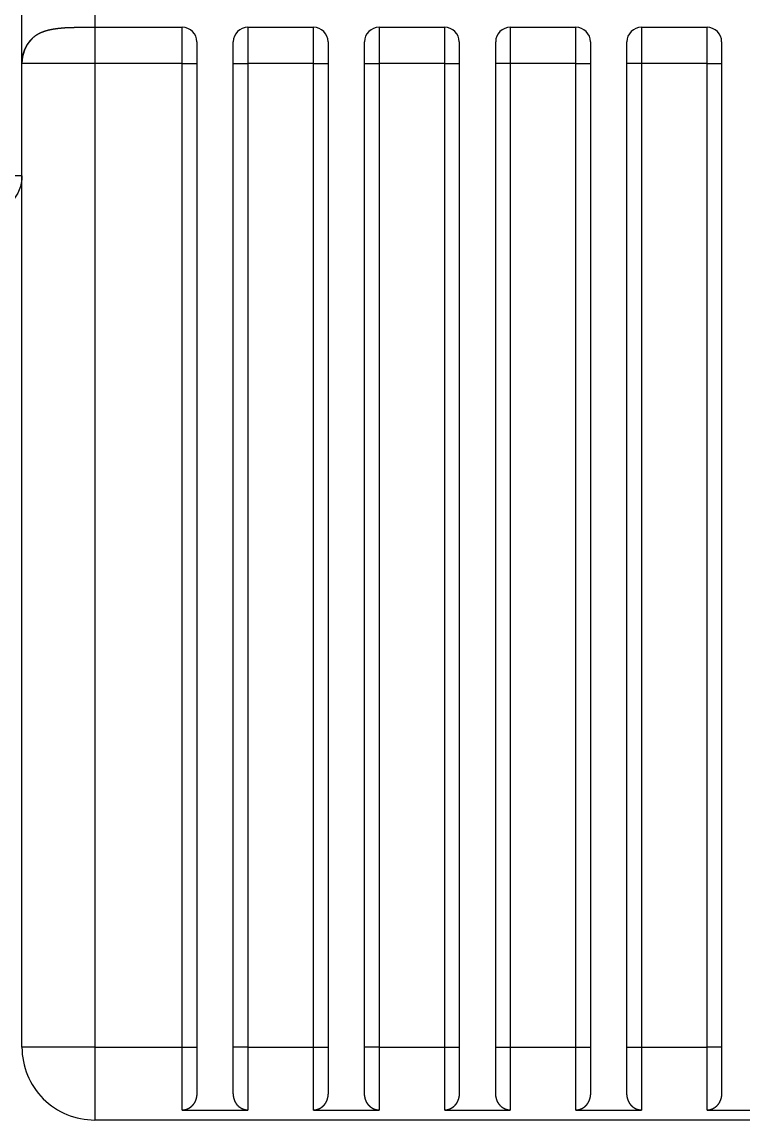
# Model space of a CAD drawing. Header units: millimetres. Extents: x 0 to 840, y -1485 to 297.
# Drawn here: x 78.738 to 79.727, y -1309.425 to -1307.917 of the extents above; entities that cross this region are included whole.
import ezdxf

# ---------------------------------------------------------------- set-up
doc = ezdxf.new("R2010")
doc.units = ezdxf.units.MM

# ---------------------------------------------------------------- blocks, each defined once
blk = doc.blocks.new('OTM30F3M_(40_60_63_80_100_125)')
at = {"linetype": 'Continuous'}
for p, q in [((7.1, 2.6121), (7.1, 1.5041)), ((7.1, 1.5041), (7.1, 1.4541)), ((7.22, 1.4541), (7.22, 1.5041)), ((7.31, 1.5041), (7.31, 1.4541)), ((7.4, 1.4541), (7.4, 1.5041)), ((7.49, 1.5041), (7.49, 1.4541)), ((7.58, 1.4541), (7.58, 1.5041)), ((7.67, 1.5041), (7.67, 1.4541)), ((7.76, 1.4541), (7.76, 1.5041)), ((7.85, 1.5041), (7.85, 1.4541)), ((7.94, 1.4541), (7.94, 1.5041)), ((7.1, 1.4541), (7.1, 0.1041)), ((7.22, 1.4541), (7.1, 1.4541)), ((7.22, 0.1041), (7.22, 1.4541)), ((7.22, 1.4541), (7.24, 1.4541)), ((7.29, 1.4541), (7.31, 1.4541)), ((7.31, 1.4541), (7.31, 0.1041)), ((7.4, 1.4541), (7.31, 1.4541)), ((7.4, 0.1041), (7.4, 1.4541)), ((7.4, 1.4541), (7.42, 1.4541)), ((7.47, 1.4541), (7.49, 1.4541)), ((7.49, 1.4541), (7.49, 0.1041)), ((7.58, 1.4541), (7.49, 1.4541)), ((7.58, 0.1041), (7.58, 1.4541)), ((7.58, 1.4541), (7.6, 1.4541)), ((7.67, 1.4541), (7.65, 1.4541)), ((7.67, 1.4541), (7.67, 0.1041)), ((7.76, 1.4541), (7.67, 1.4541)), ((7.76, 0.1041), (7.76, 1.4541)), ((7.76, 1.4541), (7.78, 1.4541)), ((7.85, 1.4541), (7.83, 1.4541)), ((7.85, 1.4541), (7.85, 0.1041)), ((7.94, 1.4541), (7.85, 1.4541)), ((7.94, 0.1041), (7.94, 1.4541)), ((7.94, 1.4541), (7.96, 1.4541)), ((7, 1.3), (6.95, 1.3)), ((7.1, 0.1041), (7, 0.1041)), ((7.1, 0.1041), (7.1, 0.0041)), ((7.1, 0.1041), (7.22, 0.1041)), ((7.22, 0.1041), (7.24, 0.1041)), ((7.22, 0.0175), (7.22, 0.1041)), ((7.31, 0.1041), (7.29, 0.1041)), ((7.31, 0.1041), (7.31, 0.0175)), ((7.31, 0.1041), (7.4, 0.1041)), ((7.4, 0.1041), (7.42, 0.1041)), ((7.4, 0.0175), (7.4, 0.1041)), ((7.49, 0.1041), (7.47, 0.1041)), ((7.49, 0.1041), (7.49, 0.0175)), ((7.49, 0.1041), (7.58, 0.1041)), ((7.58, 0.1041), (7.6, 0.1041)), ((7.58, 0.0175), (7.58, 0.1041)), ((7.65, 0.1041), (7.67, 0.1041)), ((7.67, 0.1041), (7.67, 0.0175)), ((7.67, 0.1041), (7.76, 0.1041)), ((7.76, 0.1041), (7.78, 0.1041)), ((7.76, 0.0175), (7.76, 0.1041)), ((7.83, 0.1041), (7.85, 0.1041)), ((7.85, 0.1041), (7.85, 0.0175)), ((7.85, 0.1041), (7.94, 0.1041)), ((7.96, 0.1041), (7.94, 0.1041)), ((7.94, 0.0175), (7.94, 0.1041))]:
    blk.add_line(p, q, dxfattribs=at)
for points in [[(7, 1.4541), (7, 2.8053)], [(7, 1.3), (7, 1.5777)], [(7.1, 1.5041), (7.22, 1.5041)], [(7.31, 1.5041), (7.4, 1.5041)], [(7.49, 1.5041), (7.58, 1.5041)], [(7.67, 1.5041), (7.76, 1.5041)], [(7.85, 1.5041), (7.94, 1.5041)], [(7.24, 1.4841), (7.24, 1.4541)], [(7.29, 1.4541), (7.29, 1.4841)], [(7.42, 1.4841), (7.42, 1.4541)], [(7.47, 1.4541), (7.47, 1.4841)], [(7.6, 1.4841), (7.6, 1.4541)], [(7.65, 1.4541), (7.65, 1.4841)], [(7.78, 1.4841), (7.78, 1.4541)], [(7.83, 1.4541), (7.83, 1.4841)], [(7.96, 1.4841), (7.96, 1.4541)], [(7, 0.1041), (7, 1.4541)], [(7.1, 1.4541), (7, 1.4541)], [(7.24, 1.4541), (7.24, 0.1041)], [(7.29, 0.1041), (7.29, 1.4541)], [(7.42, 1.4541), (7.42, 0.1041)], [(7.47, 0.1041), (7.47, 1.4541)], [(7.6, 1.4541), (7.6, 0.1041)], [(7.65, 0.1041), (7.65, 1.4541)], [(7.78, 1.4541), (7.78, 0.1041)], [(7.83, 0.1041), (7.83, 1.4541)], [(7.96, 1.4541), (7.96, 0.1041)], [(7.24, 0.1041), (7.24, 0.0417)], [(7.29, 0.0417), (7.29, 0.1041)], [(7.42, 0.1041), (7.42, 0.0417)], [(7.47, 0.0417), (7.47, 0.1041)], [(7.6, 0.1041), (7.6, 0.0417)], [(7.65, 0.0417), (7.65, 0.1041)], [(7.78, 0.1041), (7.78, 0.0417)], [(7.83, 0.0417), (7.83, 0.1041)], [(7.96, 0.1041), (7.96, 0.0417)], [(7.22, 0.0175), (7.31, 0.0175)], [(7.4, 0.0175), (7.49, 0.0175)], [(7.58, 0.0175), (7.67, 0.0175)], [(7.76, 0.0175), (7.85, 0.0175)], [(7.94, 0.0175), (8.03, 0.0175)], [(14.95, 0.0041), (7.1, 0.0041)]]:
    blk.add_lwpolyline(points, dxfattribs=at)
for points in [[(7.0137, 1.4879), (7.014, 1.4884, -0.007722), (7.0144, 1.4888, -0.007889), (7.0148, 1.4892, -0.007807), (7.0151, 1.4897, -0.007438), (7.0155, 1.4901, -0.007156), (7.016, 1.4905, -0.00689), (7.0164, 1.4909, -0.006629), (7.0168, 1.4913, -0.006315), (7.0173, 1.4916, -0.006032), (7.0177, 1.492, -0.005719), (7.0182, 1.4924, -0.005435), (7.0186, 1.4927, -0.005121), (7.0191, 1.493, -0.004839), (7.0196, 1.4934, -0.004533), (7.0201, 1.4937, -0.004255), (7.0206, 1.494, -0.003945), (7.0211, 1.4943, -0.003767), (7.0216, 1.4946, -0.003679), (7.0222, 1.4949, -0.003599), (7.0227, 1.4952, -0.003529), (7.0232, 1.4955, -0.003459), (7.0238, 1.4958, -0.003385), (7.0243, 1.496, -0.003314), (7.0249, 1.4963, -0.003243), (7.0254, 1.4966, -0.003176), (7.026, 1.4968, -0.003107), (7.0266, 1.4971, -0.003041), (7.0272, 1.4973, -0.002975), (7.0278, 1.4976, -0.002912), (7.0284, 1.4978, -0.002848), (7.029, 1.498, -0.002787), (7.0296, 1.4982, -0.002725), (7.0302, 1.4985, -0.002667), (7.0308, 1.4987, -0.002608), (7.0315, 1.4989, -0.002553), (7.0321, 1.4991, -0.002496), (7.0328, 1.4993, -0.002443), (7.0334, 1.4995, -0.002389), (7.0341, 1.4997, -0.002339), (7.0347, 1.4998, -0.002287), (7.0354, 1.5, -0.002239), (7.036, 1.5002, -0.00219), (7.0367, 1.5004, -0.002144), (7.0374, 1.5005, -0.002098), (7.0381, 1.5007, -0.002057), (7.0388, 1.5008, -0.002017), (7.0395, 1.501, -0.001967), (7.0402, 1.5011, -0.001908), (7.0409, 1.5013, -0.001855), (7.0416, 1.5014, -0.001803), (7.0423, 1.5015, -0.001754), (7.043, 1.5017, -0.001703), (7.0438, 1.5018, -0.001657), (7.0445, 1.5019, -0.00161), (7.0452, 1.502, -0.001566), (7.046, 1.5021, -0.001521), (7.0467, 1.5022, -0.00148), (7.0475, 1.5023, -0.001437), (7.0483, 1.5024, -0.001398), (7.049, 1.5025, -0.001358), (7.0498, 1.5026, -0.001321), (7.0506, 1.5027, -0.001283), (7.0513, 1.5028, -0.001248), (7.0521, 1.5029, -0.001212), (7.0529, 1.5029, -0.001179), (7.0537, 1.503, -0.001144), (7.0545, 1.5031, -0.001113), (7.0553, 1.5032, -0.00108), (7.0561, 1.5032, -0.00105), (7.0569, 1.5033, -0.001019), (7.0577, 1.5033, -0.000991), (7.0585, 1.5034, -0.000961), (7.0593, 1.5035, -0.000934), (7.0601, 1.5035, -0.000904), (7.0609, 1.5035, -0.000879), (7.0617, 1.5036, -0.000856), (7.0626, 1.5036, -0.000819), (7.0634, 1.5037, -0.000757), (7.0642, 1.5037, -0.000716), (7.0651, 1.5037, -0.000688), (7.0659, 1.5038, -0.000662), (7.0667, 1.5038, -0.000634), (7.0676, 1.5038, -0.00061), (7.0684, 1.5039, -0.000583), (7.0693, 1.5039, -0.000559), (7.0701, 1.5039, -0.000534), (7.071, 1.5039, -0.000511), (7.0718, 1.504, -0.000486), (7.0727, 1.504, -0.000464), (7.0736, 1.504, -0.00044), (7.0744, 1.504, -0.000418), (7.0753, 1.504, -0.000395), (7.0761, 1.504, -0.000374), (7.077, 1.504, -0.000351), (7.0779, 1.504, -0.000331), (7.0788, 1.5041, -0.000309), (7.0796, 1.5041, -0.000289), (7.0805, 1.5041, -0.000267), (7.0814, 1.5041, -0.000248), (7.0823, 1.5041, -0.000226), (7.0832, 1.5041, -0.000207), (7.084, 1.5041, -0.000186), (7.0849, 1.5041, -0.000168), (7.0858, 1.5041, -0.000147), (7.0867, 1.5041, -0.000128), (7.0876, 1.5041, -0.000107), (7.0885, 1.5041, -0.000089), (7.0893, 1.5041, -0.00007), (7.0902, 1.5041, -0.00005), (7.0911, 1.5041, -0.000025), (7.092, 1.5041, -0.000014), (7.0929, 1.5041, -0.000012), (7.0938, 1.5041, -0.000013), (7.0947, 1.5041, -0.000022), (7.0954, 1.5041, -0.000007), (7.0964, 1.5041, 0.000032), (7.098, 1.5041, 0.000018), (7.1, 1.5041, 0.000007)], [(7.24, 1.4841, 0.414214), (7.22, 1.5041)], [(7.31, 1.5041, 0.414214), (7.29, 1.4841)], [(7.42, 1.4841, 0.414214), (7.4, 1.5041)], [(7.49, 1.5041, 0.414214), (7.47, 1.4841)], [(7.6, 1.4841, 0.414214), (7.58, 1.5041)], [(7.67, 1.5041, 0.414214), (7.65, 1.4841)], [(7.78, 1.4841, 0.414214), (7.76, 1.5041)], [(7.85, 1.5041, 0.414214), (7.83, 1.4841)], [(7.96, 1.4841, 0.414214), (7.94, 1.5041)], [(7.0134, 1.4882, 0.189591), (7, 1.4541)], [(7, 1.4541), (7, 1.4545, -0.002087), (7, 1.455, -0.002034), (7, 1.4554, -0.002078), (7, 1.4559, -0.002232), (7.0001, 1.4563, -0.002283), (7.0001, 1.4568, -0.002245), (7.0001, 1.4572, -0.002232), (7.0001, 1.4577, -0.002243), (7.0002, 1.4581, -0.002247), (7.0002, 1.4586, -0.002246), (7.0002, 1.459, -0.002246), (7.0003, 1.4595, -0.002248), (7.0003, 1.4599, -0.002249), (7.0004, 1.4604, -0.002251), (7.0005, 1.4608, -0.002252), (7.0005, 1.4613, -0.002254), (7.0006, 1.4617, -0.002255), (7.0007, 1.4622, -0.002258), (7.0007, 1.4626, -0.002259), (7.0008, 1.4631, -0.002262), (7.0009, 1.4635, -0.002263), (7.001, 1.464, -0.002266), (7.0011, 1.4644, -0.002268), (7.0012, 1.4649, -0.002271), (7.0013, 1.4653, -0.002273), (7.0014, 1.4658, -0.002276), (7.0015, 1.4662, -0.002278), (7.0016, 1.4667, -0.002281), (7.0017, 1.4671, -0.002283), (7.0018, 1.4676, -0.002286), (7.002, 1.468, -0.002288), (7.0021, 1.4684, -0.002292), (7.0022, 1.4689, -0.002294), (7.0024, 1.4693, -0.002298), (7.0025, 1.4698, -0.0023), (7.0027, 1.4702, -0.002304), (7.0028, 1.4706, -0.002306), (7.003, 1.4711, -0.00231), (7.0031, 1.4715, -0.002312), (7.0033, 1.4719, -0.002316), (7.0035, 1.4724, -0.002319), (7.0036, 1.4728, -0.002322), (7.0038, 1.4732, -0.002325), (7.004, 1.4737, -0.002329), (7.0042, 1.4741, -0.002331), (7.0044, 1.4745, -0.002335), (7.0046, 1.475, -0.002337), (7.0048, 1.4754, -0.002341), (7.005, 1.4758, -0.002344), (7.0052, 1.4762, -0.002348), (7.0054, 1.4766, -0.00235), (7.0056, 1.4771, -0.002354), (7.0058, 1.4775, -0.002356), (7.006, 1.4779, -0.00236), (7.0063, 1.4783, -0.002362), (7.0065, 1.4787, -0.002365), (7.0067, 1.4792, -0.002367), (7.007, 1.4796, -0.002371), (7.0072, 1.48, -0.002373), (7.0075, 1.4804, -0.002375), (7.0077, 1.4808, -0.002378), (7.008, 1.4812, -0.002387), (7.0082, 1.4816, -0.002382), (7.0085, 1.482, -0.002364), (7.0088, 1.4824, -0.002462), (7.0091, 1.4828, -0.002707), (7.0093, 1.4832, -0.003032), (7.0096, 1.4836, -0.003511), (7.0099, 1.484, -0.003668), (7.0102, 1.4844, -0.003628), (7.0105, 1.4847, -0.004472), (7.0108, 1.4851, -0.006018), (7.0112, 1.4855, -0.004561), (7.0115, 1.4859, -0.000988), (7.0118, 1.4862, -0.00749), (7.0122, 1.4866, -0.014183), (7.0128, 1.4871, -0.006916), (7.0137, 1.4879, -0.003556)], [(7, 1.3, -0.414214), (6.95, 1.25)], [(7, 0.1041, 0.414214), (7.1, 0.0041)], [(7.24, 0.0416), (7.24, 0.0414, -0.002266), (7.24, 0.0411, -0.002259), (7.24, 0.0408, -0.002259), (7.24, 0.0405, -0.002269), (7.24, 0.0402, -0.002277), (7.24, 0.0399, -0.002284), (7.2399, 0.0396, -0.002292), (7.2399, 0.0393, -0.002302), (7.2399, 0.039, -0.002311), (7.2399, 0.0388, -0.002322), (7.2398, 0.0385, -0.002332), (7.2398, 0.0382, -0.002344), (7.2398, 0.0379, -0.002355), (7.2397, 0.0376, -0.002369), (7.2397, 0.0373, -0.002381), (7.2397, 0.037, -0.002396), (7.2396, 0.0367, -0.00241), (7.2396, 0.0364, -0.002426), (7.2395, 0.0362, -0.002441), (7.2395, 0.0359, -0.002458), (7.2394, 0.0356, -0.002474), (7.2393, 0.0353, -0.002493), (7.2393, 0.035, -0.00251), (7.2392, 0.0347, -0.00253), (7.2392, 0.0344, -0.002548), (7.2391, 0.0342, -0.002569), (7.239, 0.0339, -0.002588), (7.2389, 0.0336, -0.00261), (7.2389, 0.0333, -0.002631), (7.2388, 0.033, -0.002654), (7.2387, 0.0328, -0.002675), (7.2386, 0.0325, -0.0027), (7.2385, 0.0322, -0.002722), (7.2384, 0.0319, -0.002747), (7.2383, 0.0317, -0.002775), (7.2382, 0.0314, -0.002807), (7.2381, 0.0311, -0.00282), (7.238, 0.0309, -0.002826), (7.2379, 0.0306, -0.002834), (7.2378, 0.0303, -0.002845), (7.2377, 0.0301, -0.002855), (7.2376, 0.0298, -0.002868), (7.2374, 0.0295, -0.00288), (7.2373, 0.0293, -0.002896), (7.2372, 0.029, -0.00291), (7.2371, 0.0287, -0.002928), (7.2369, 0.0285, -0.002945), (7.2368, 0.0282, -0.002965), (7.2366, 0.028, -0.002984), (7.2365, 0.0277, -0.003006), (7.2364, 0.0275, -0.003028), (7.2362, 0.0272, -0.003052), (7.2361, 0.027, -0.003075), (7.2359, 0.0267, -0.003103), (7.2357, 0.0265, -0.003128), (7.2356, 0.0262, -0.003156), (7.2354, 0.026, -0.003184), (7.2353, 0.0258, -0.003217), (7.2351, 0.0255, -0.003244), (7.2349, 0.0253, -0.003271), (7.2347, 0.0251, -0.003311), (7.2346, 0.0248, -0.003367), (7.2344, 0.0246, -0.003406), (7.2342, 0.0244, -0.003435), (7.234, 0.0242, -0.00344), (7.2338, 0.0239, -0.003434), (7.2336, 0.0237, -0.003434), (7.2334, 0.0235, -0.00344), (7.2332, 0.0233, -0.003446), (7.233, 0.0231, -0.003455), (7.2328, 0.0229, -0.003464), (7.2326, 0.0227, -0.003477), (7.2324, 0.0225, -0.003489), (7.2322, 0.0223, -0.003506), (7.2319, 0.0221, -0.003523), (7.2317, 0.0219, -0.003544), (7.2315, 0.0217, -0.003564), (7.2313, 0.0215, -0.003588), (7.231, 0.0214, -0.003612), (7.2308, 0.0212, -0.003641), (7.2306, 0.021, -0.003668), (7.2303, 0.0208, -0.0037), (7.2301, 0.0207, -0.003731), (7.2299, 0.0205, -0.003767), (7.2296, 0.0204, -0.003802), (7.2294, 0.0202, -0.003842), (7.2291, 0.02, -0.003878), (7.2289, 0.0199, -0.003921), (7.2286, 0.0198, -0.003965), (7.2284, 0.0196, -0.004005), (7.2281, 0.0195, -0.004007), (7.2278, 0.0194, -0.003989), (7.2276, 0.0192, -0.003975), (7.2273, 0.0191, -0.003967), (7.2271, 0.019, -0.00396), (7.2268, 0.0189, -0.003956), (7.2265, 0.0188, -0.003955), (7.2262, 0.0187, -0.003956), (7.226, 0.0186, -0.00396), (7.2257, 0.0185, -0.003968), (7.2254, 0.0184, -0.003976), (7.2251, 0.0183, -0.003987), (7.2249, 0.0182, -0.004003), (7.2246, 0.0181, -0.004029), (7.2243, 0.018, -0.004038), (7.224, 0.018, -0.004036), (7.2237, 0.0179, -0.004095), (7.2235, 0.0178, -0.004208), (7.2232, 0.0178, -0.004118), (7.2229, 0.0177, -0.003882), (7.2226, 0.0177, -0.004311), (7.2223, 0.0177, -0.005155), (7.222, 0.0176, -0.003937), (7.2217, 0.0176, -0.001393), (7.2215, 0.0176, -0.005325), (7.2212, 0.0175, -0.009075), (7.2207, 0.0175, -0.004436), (7.22, 0.0175, -0.002354)], [(7.31, 0.0175), (7.3097, 0.0175, -0.003631), (7.3095, 0.0175, -0.003632), (7.3093, 0.0175, -0.003617), (7.309, 0.0175, -0.00359), (7.3088, 0.0175, -0.00357), (7.3085, 0.0176, -0.003554), (7.3083, 0.0176, -0.003539), (7.308, 0.0176, -0.003525), (7.3078, 0.0176, -0.003513), (7.3075, 0.0177, -0.003503), (7.3073, 0.0177, -0.003495), (7.307, 0.0178, -0.003488), (7.3068, 0.0178, -0.003484), (7.3065, 0.0179, -0.003481), (7.3063, 0.0179, -0.00348), (7.306, 0.018, -0.00348), (7.3058, 0.018, -0.003483), (7.3056, 0.0181, -0.003487), (7.3053, 0.0181, -0.003493), (7.3051, 0.0182, -0.003502), (7.3048, 0.0183, -0.003511), (7.3046, 0.0184, -0.003523), (7.3044, 0.0184, -0.003536), (7.3041, 0.0185, -0.003548), (7.3039, 0.0186, -0.003539), (7.3037, 0.0187, -0.0035), (7.3034, 0.0188, -0.003468), (7.3032, 0.0189, -0.003444), (7.303, 0.019, -0.003422), (7.3027, 0.0191, -0.003396), (7.3025, 0.0192, -0.003374), (7.3023, 0.0193, -0.003353), (7.3021, 0.0194, -0.003335), (7.3018, 0.0195, -0.003316), (7.3016, 0.0196, -0.0033), (7.3014, 0.0197, -0.003284), (7.3012, 0.0199, -0.003271), (7.301, 0.02, -0.003258), (7.3008, 0.0201, -0.003249), (7.3005, 0.0203, -0.003239), (7.3003, 0.0204, -0.003232), (7.3001, 0.0205, -0.003225), (7.2999, 0.0207, -0.00322), (7.2997, 0.0208, -0.003217), (7.2995, 0.0209, -0.003215), (7.2993, 0.0211, -0.003215), (7.2991, 0.0212, -0.003216), (7.2989, 0.0214, -0.003218), (7.2987, 0.0215, -0.003204), (7.2985, 0.0217, -0.003166), (7.2983, 0.0219, -0.003134), (7.2981, 0.022, -0.00311), (7.298, 0.0222, -0.003088), (7.2978, 0.0224, -0.003062), (7.2976, 0.0225, -0.00304), (7.2974, 0.0227, -0.003017), (7.2972, 0.0229, -0.002997), (7.297, 0.023, -0.002976), (7.2969, 0.0232, -0.002957), (7.2967, 0.0234, -0.002938), (7.2965, 0.0236, -0.002922), (7.2964, 0.0238, -0.002905), (7.2962, 0.0239, -0.002891), (7.296, 0.0241, -0.002876), (7.2959, 0.0243, -0.002864), (7.2957, 0.0245, -0.002851), (7.2955, 0.0247, -0.002841), (7.2954, 0.0249, -0.002831), (7.2952, 0.0251, -0.002823), (7.2951, 0.0253, -0.002814), (7.2949, 0.0255, -0.002808), (7.2948, 0.0257, -0.002804), (7.2946, 0.0259, -0.002798), (7.2945, 0.0261, -0.002782), (7.2944, 0.0263, -0.002761), (7.2942, 0.0265, -0.002732), (7.2941, 0.0267, -0.002708), (7.294, 0.0269, -0.002687), (7.2938, 0.0271, -0.002668), (7.2937, 0.0274, -0.002646), (7.2936, 0.0276, -0.002626), (7.2935, 0.0278, -0.002606), (7.2933, 0.028, -0.002589), (7.2932, 0.0282, -0.00257), (7.2931, 0.0284, -0.002553), (7.293, 0.0287, -0.002535), (7.2929, 0.0289, -0.00252), (7.2928, 0.0291, -0.002504), (7.2926, 0.0293, -0.00249), (7.2925, 0.0296, -0.002474), (7.2924, 0.0298, -0.002462), (7.2923, 0.03, -0.002448), (7.2922, 0.0302, -0.002436), (7.2921, 0.0305, -0.002424), (7.292, 0.0307, -0.002414), (7.292, 0.0309, -0.002403), (7.2919, 0.0312, -0.002394), (7.2918, 0.0314, -0.002384), (7.2917, 0.0316, -0.002377), (7.2916, 0.0319, -0.002369), (7.2915, 0.0321, -0.002362), (7.2914, 0.0323, -0.002351), (7.2914, 0.0326, -0.002336), (7.2913, 0.0328, -0.002312), (7.2912, 0.0331, -0.002292), (7.2911, 0.0333, -0.002277), (7.2911, 0.0335, -0.002263), (7.291, 0.0338, -0.002246), (7.291, 0.034, -0.002231), (7.2909, 0.0343, -0.002215), (7.2908, 0.0345, -0.002201), (7.2908, 0.0347, -0.002186), (7.2907, 0.035, -0.002172), (7.2907, 0.0352, -0.002158), (7.2906, 0.0355, -0.002145), (7.2906, 0.0357, -0.002132), (7.2905, 0.036, -0.00212), (7.2905, 0.0362, -0.002107), (7.2904, 0.0364, -0.002096), (7.2904, 0.0367, -0.002084), (7.2904, 0.0369, -0.002073), (7.2903, 0.0372, -0.002061), (7.2903, 0.0374, -0.002053), (7.2902, 0.0377, -0.002046), (7.2902, 0.0379, -0.002032), (7.2902, 0.0382, -0.002011), (7.2902, 0.0384, -0.002019), (7.2901, 0.0387, -0.002048), (7.2901, 0.0389, -0.001986), (7.2901, 0.0392, -0.001855), (7.2901, 0.0394, -0.002029), (7.2901, 0.0397, -0.002382), (7.29, 0.0399, -0.001832), (7.29, 0.0402, -0.000736), (7.29, 0.0404, -0.002583), (7.29, 0.0407, -0.004188), (7.29, 0.0411, -0.002036), (7.29, 0.0416, -0.001094)], [(7.42, 0.0416), (7.42, 0.0414, -0.002265), (7.42, 0.0411, -0.002257), (7.42, 0.0408, -0.002257), (7.42, 0.0405, -0.002268), (7.42, 0.0402, -0.002276), (7.42, 0.0399, -0.002283), (7.4199, 0.0396, -0.00229), (7.4199, 0.0393, -0.0023), (7.4199, 0.039, -0.002309), (7.4199, 0.0388, -0.00232), (7.4198, 0.0385, -0.002331), (7.4198, 0.0382, -0.002343), (7.4198, 0.0379, -0.002354), (7.4197, 0.0376, -0.002368), (7.4197, 0.0373, -0.00238), (7.4197, 0.037, -0.002395), (7.4196, 0.0367, -0.002409), (7.4196, 0.0364, -0.002425), (7.4195, 0.0362, -0.00244), (7.4195, 0.0359, -0.002457), (7.4194, 0.0356, -0.002473), (7.4193, 0.0353, -0.002492), (7.4193, 0.035, -0.002509), (7.4192, 0.0347, -0.002529), (7.4192, 0.0344, -0.002547), (7.4191, 0.0342, -0.002568), (7.419, 0.0339, -0.002588), (7.4189, 0.0336, -0.00261), (7.4189, 0.0333, -0.00263), (7.4188, 0.033, -0.002654), (7.4187, 0.0328, -0.002675), (7.4186, 0.0325, -0.0027), (7.4185, 0.0322, -0.002722), (7.4184, 0.0319, -0.002746), (7.4183, 0.0317, -0.002775), (7.4182, 0.0314, -0.002807), (7.4181, 0.0311, -0.00282), (7.418, 0.0309, -0.002826), (7.4179, 0.0306, -0.002834), (7.4178, 0.0303, -0.002845), (7.4177, 0.0301, -0.002855), (7.4176, 0.0298, -0.002868), (7.4174, 0.0295, -0.00288), (7.4173, 0.0293, -0.002896), (7.4172, 0.029, -0.00291), (7.4171, 0.0287, -0.002928), (7.4169, 0.0285, -0.002945), (7.4168, 0.0282, -0.002965), (7.4166, 0.028, -0.002984), (7.4165, 0.0277, -0.003006), (7.4164, 0.0275, -0.003028), (7.4162, 0.0272, -0.003052), (7.4161, 0.027, -0.003075), (7.4159, 0.0267, -0.003103), (7.4157, 0.0265, -0.003128), (7.4156, 0.0262, -0.003156), (7.4154, 0.026, -0.003184), (7.4153, 0.0258, -0.003217), (7.4151, 0.0255, -0.003244), (7.4149, 0.0253, -0.003271), (7.4147, 0.0251, -0.003311), (7.4146, 0.0248, -0.003367), (7.4144, 0.0246, -0.003406), (7.4142, 0.0244, -0.003435), (7.414, 0.0242, -0.00344), (7.4138, 0.0239, -0.003434), (7.4136, 0.0237, -0.003434), (7.4134, 0.0235, -0.00344), (7.4132, 0.0233, -0.003446), (7.413, 0.0231, -0.003455), (7.4128, 0.0229, -0.003464), (7.4126, 0.0227, -0.003477), (7.4124, 0.0225, -0.003489), (7.4122, 0.0223, -0.003506), (7.4119, 0.0221, -0.003523), (7.4117, 0.0219, -0.003544), (7.4115, 0.0217, -0.003564), (7.4113, 0.0215, -0.003588), (7.411, 0.0214, -0.003612), (7.4108, 0.0212, -0.003641), (7.4106, 0.021, -0.003668), (7.4103, 0.0208, -0.0037), (7.4101, 0.0207, -0.003731), (7.4099, 0.0205, -0.003767), (7.4096, 0.0204, -0.003802), (7.4094, 0.0202, -0.003842), (7.4091, 0.02, -0.003878), (7.4089, 0.0199, -0.003921), (7.4086, 0.0198, -0.003965), (7.4084, 0.0196, -0.004005), (7.4081, 0.0195, -0.004007), (7.4078, 0.0194, -0.003989), (7.4076, 0.0192, -0.003975), (7.4073, 0.0191, -0.003967), (7.4071, 0.019, -0.00396), (7.4068, 0.0189, -0.003956), (7.4065, 0.0188, -0.003955), (7.4062, 0.0187, -0.003956), (7.406, 0.0186, -0.00396), (7.4057, 0.0185, -0.003968), (7.4054, 0.0184, -0.003976), (7.4051, 0.0183, -0.003987), (7.4049, 0.0182, -0.004003), (7.4046, 0.0181, -0.004029), (7.4043, 0.018, -0.004038), (7.404, 0.018, -0.004036), (7.4037, 0.0179, -0.004095), (7.4035, 0.0178, -0.004207), (7.4032, 0.0178, -0.004118), (7.4029, 0.0177, -0.003882), (7.4026, 0.0177, -0.004311), (7.4023, 0.0177, -0.005155), (7.402, 0.0176, -0.003937), (7.4017, 0.0176, -0.001394), (7.4015, 0.0176, -0.005324), (7.4012, 0.0175, -0.009073), (7.4007, 0.0175, -0.004436), (7.4, 0.0175, -0.002355)], [(7.49, 0.0175), (7.4898, 0.0175, -0.003631), (7.4895, 0.0175, -0.003632), (7.4893, 0.0175, -0.003617), (7.489, 0.0175, -0.00359), (7.4888, 0.0175, -0.00357), (7.4885, 0.0176, -0.003554), (7.4883, 0.0176, -0.003539), (7.488, 0.0176, -0.003525), (7.4878, 0.0176, -0.003513), (7.4875, 0.0177, -0.003503), (7.4873, 0.0177, -0.003495), (7.487, 0.0178, -0.003488), (7.4868, 0.0178, -0.003484), (7.4865, 0.0179, -0.003481), (7.4863, 0.0179, -0.00348), (7.486, 0.018, -0.003481), (7.4858, 0.018, -0.003483), (7.4856, 0.0181, -0.003487), (7.4853, 0.0181, -0.003494), (7.4851, 0.0182, -0.003502), (7.4848, 0.0183, -0.003511), (7.4846, 0.0184, -0.003523), (7.4844, 0.0184, -0.003536), (7.4841, 0.0185, -0.003548), (7.4839, 0.0186, -0.003539), (7.4837, 0.0187, -0.0035), (7.4834, 0.0188, -0.003468), (7.4832, 0.0189, -0.003444), (7.483, 0.019, -0.003422), (7.4827, 0.0191, -0.003396), (7.4825, 0.0192, -0.003374), (7.4823, 0.0193, -0.003353), (7.4821, 0.0194, -0.003335), (7.4818, 0.0195, -0.003316), (7.4816, 0.0196, -0.0033), (7.4814, 0.0197, -0.003284), (7.4812, 0.0199, -0.003271), (7.481, 0.02, -0.003258), (7.4808, 0.0201, -0.003249), (7.4805, 0.0203, -0.003239), (7.4803, 0.0204, -0.003232), (7.4801, 0.0205, -0.003225), (7.4799, 0.0207, -0.00322), (7.4797, 0.0208, -0.003217), (7.4795, 0.0209, -0.003215), (7.4793, 0.0211, -0.003215), (7.4791, 0.0212, -0.003216), (7.4789, 0.0214, -0.003218), (7.4787, 0.0215, -0.003204), (7.4785, 0.0217, -0.003166), (7.4783, 0.0219, -0.003134), (7.4781, 0.022, -0.00311), (7.478, 0.0222, -0.003088), (7.4778, 0.0224, -0.003062), (7.4776, 0.0225, -0.00304), (7.4774, 0.0227, -0.003017), (7.4772, 0.0229, -0.002997), (7.477, 0.023, -0.002976), (7.4769, 0.0232, -0.002957), (7.4767, 0.0234, -0.002938), (7.4765, 0.0236, -0.002922), (7.4764, 0.0238, -0.002905), (7.4762, 0.0239, -0.002891), (7.476, 0.0241, -0.002876), (7.4759, 0.0243, -0.002864), (7.4757, 0.0245, -0.002851), (7.4755, 0.0247, -0.002841), (7.4754, 0.0249, -0.002831), (7.4752, 0.0251, -0.002823), (7.4751, 0.0253, -0.002814), (7.4749, 0.0255, -0.002808), (7.4748, 0.0257, -0.002804), (7.4746, 0.0259, -0.002798), (7.4745, 0.0261, -0.002782), (7.4744, 0.0263, -0.002761), (7.4742, 0.0265, -0.002732), (7.4741, 0.0267, -0.002708), (7.474, 0.0269, -0.002687), (7.4738, 0.0271, -0.002668), (7.4737, 0.0274, -0.002646), (7.4736, 0.0276, -0.002626), (7.4735, 0.0278, -0.002606), (7.4733, 0.028, -0.002589), (7.4732, 0.0282, -0.00257), (7.4731, 0.0284, -0.002553), (7.473, 0.0287, -0.002535), (7.4729, 0.0289, -0.00252), (7.4728, 0.0291, -0.002504), (7.4726, 0.0293, -0.00249), (7.4725, 0.0296, -0.002474), (7.4724, 0.0298, -0.002462), (7.4723, 0.03, -0.002448), (7.4722, 0.0302, -0.002436), (7.4721, 0.0305, -0.002424), (7.472, 0.0307, -0.002414), (7.472, 0.0309, -0.002403), (7.4719, 0.0312, -0.002394), (7.4718, 0.0314, -0.002384), (7.4717, 0.0316, -0.002377), (7.4716, 0.0319, -0.002369), (7.4715, 0.0321, -0.002362), (7.4714, 0.0323, -0.002351), (7.4714, 0.0326, -0.002336), (7.4713, 0.0328, -0.002312), (7.4712, 0.0331, -0.002292), (7.4711, 0.0333, -0.002277), (7.4711, 0.0335, -0.002263), (7.471, 0.0338, -0.002246), (7.471, 0.034, -0.002231), (7.4709, 0.0343, -0.002215), (7.4708, 0.0345, -0.002201), (7.4708, 0.0347, -0.002186), (7.4707, 0.035, -0.002172), (7.4707, 0.0352, -0.002158), (7.4706, 0.0355, -0.002145), (7.4706, 0.0357, -0.002132), (7.4705, 0.036, -0.00212), (7.4705, 0.0362, -0.002107), (7.4704, 0.0364, -0.002096), (7.4704, 0.0367, -0.002084), (7.4704, 0.0369, -0.002073), (7.4703, 0.0372, -0.002061), (7.4703, 0.0374, -0.002053), (7.4702, 0.0377, -0.002046), (7.4702, 0.0379, -0.002032), (7.4702, 0.0382, -0.00201), (7.4702, 0.0384, -0.002019), (7.4701, 0.0387, -0.002048), (7.4701, 0.0389, -0.001986), (7.4701, 0.0392, -0.001854), (7.4701, 0.0394, -0.002029), (7.4701, 0.0397, -0.002387), (7.47, 0.0399, -0.001831), (7.47, 0.0402, -0.000715), (7.47, 0.0404, -0.00259), (7.47, 0.0407, -0.004253), (7.47, 0.0411, -0.002071), (7.47, 0.0416, -0.00111)], [(7.6, 0.0416), (7.6, 0.0414, -0.002264), (7.6, 0.0411, -0.002256), (7.6, 0.0408, -0.002256), (7.6, 0.0405, -0.002267), (7.6, 0.0402, -0.002275), (7.6, 0.0399, -0.002282), (7.5999, 0.0396, -0.002289), (7.5999, 0.0393, -0.002299), (7.5999, 0.039, -0.002308), (7.5999, 0.0388, -0.002319), (7.5998, 0.0385, -0.00233), (7.5998, 0.0382, -0.002342), (7.5998, 0.0379, -0.002353), (7.5997, 0.0376, -0.002367), (7.5997, 0.0373, -0.00238), (7.5997, 0.037, -0.002394), (7.5996, 0.0367, -0.002408), (7.5996, 0.0364, -0.002424), (7.5995, 0.0362, -0.002439), (7.5995, 0.0359, -0.002457), (7.5994, 0.0356, -0.002473), (7.5993, 0.0353, -0.002492), (7.5993, 0.035, -0.002509), (7.5992, 0.0347, -0.002529), (7.5992, 0.0344, -0.002547), (7.5991, 0.0342, -0.002568), (7.599, 0.0339, -0.002587), (7.5989, 0.0336, -0.00261), (7.5989, 0.0333, -0.00263), (7.5988, 0.033, -0.002653), (7.5987, 0.0328, -0.002675), (7.5986, 0.0325, -0.0027), (7.5985, 0.0322, -0.002722), (7.5984, 0.0319, -0.002746), (7.5983, 0.0317, -0.002775), (7.5982, 0.0314, -0.002807), (7.5981, 0.0311, -0.00282), (7.598, 0.0309, -0.002826), (7.5979, 0.0306, -0.002834), (7.5978, 0.0303, -0.002845), (7.5977, 0.0301, -0.002855), (7.5976, 0.0298, -0.002868), (7.5974, 0.0295, -0.00288), (7.5973, 0.0293, -0.002896), (7.5972, 0.029, -0.00291), (7.5971, 0.0287, -0.002928), (7.5969, 0.0285, -0.002945), (7.5968, 0.0282, -0.002965), (7.5966, 0.028, -0.002984), (7.5965, 0.0277, -0.003006), (7.5964, 0.0275, -0.003028), (7.5962, 0.0272, -0.003052), (7.5961, 0.027, -0.003075), (7.5959, 0.0267, -0.003103), (7.5957, 0.0265, -0.003128), (7.5956, 0.0262, -0.003156), (7.5954, 0.026, -0.003184), (7.5953, 0.0258, -0.003217), (7.5951, 0.0255, -0.003244), (7.5949, 0.0253, -0.003271), (7.5947, 0.0251, -0.003311), (7.5946, 0.0248, -0.003367), (7.5944, 0.0246, -0.003406), (7.5942, 0.0244, -0.003435), (7.594, 0.0242, -0.00344), (7.5938, 0.0239, -0.003434), (7.5936, 0.0237, -0.003434), (7.5934, 0.0235, -0.00344), (7.5932, 0.0233, -0.003446), (7.593, 0.0231, -0.003455), (7.5928, 0.0229, -0.003464), (7.5926, 0.0227, -0.003477), (7.5924, 0.0225, -0.003489), (7.5922, 0.0223, -0.003506), (7.5919, 0.0221, -0.003523), (7.5917, 0.0219, -0.003544), (7.5915, 0.0217, -0.003564), (7.5913, 0.0215, -0.003588), (7.591, 0.0214, -0.003612), (7.5908, 0.0212, -0.003641), (7.5906, 0.021, -0.003668), (7.5903, 0.0208, -0.0037), (7.5901, 0.0207, -0.003731), (7.5899, 0.0205, -0.003767), (7.5896, 0.0204, -0.003802), (7.5894, 0.0202, -0.003842), (7.5891, 0.02, -0.003878), (7.5889, 0.0199, -0.003921), (7.5886, 0.0198, -0.003965), (7.5884, 0.0196, -0.004005), (7.5881, 0.0195, -0.004007), (7.5878, 0.0194, -0.003989), (7.5876, 0.0192, -0.003975), (7.5873, 0.0191, -0.003967), (7.5871, 0.019, -0.00396), (7.5868, 0.0189, -0.003956), (7.5865, 0.0188, -0.003955), (7.5862, 0.0187, -0.003956), (7.586, 0.0186, -0.00396), (7.5857, 0.0185, -0.003968), (7.5854, 0.0184, -0.003976), (7.5851, 0.0183, -0.003987), (7.5849, 0.0182, -0.004003), (7.5846, 0.0181, -0.004029), (7.5843, 0.018, -0.004038), (7.584, 0.018, -0.004036), (7.5837, 0.0179, -0.004095), (7.5835, 0.0178, -0.004207), (7.5832, 0.0178, -0.004118), (7.5829, 0.0177, -0.003882), (7.5826, 0.0177, -0.004311), (7.5823, 0.0177, -0.005155), (7.582, 0.0176, -0.003938), (7.5817, 0.0176, -0.001395), (7.5815, 0.0176, -0.005323), (7.5812, 0.0175, -0.009071), (7.5807, 0.0175, -0.004437), (7.58, 0.0175, -0.002355)], [(7.67, 0.0175), (7.6698, 0.0175, -0.00363), (7.6695, 0.0175, -0.003631), (7.6693, 0.0175, -0.003617), (7.669, 0.0175, -0.00359), (7.6688, 0.0175, -0.00357), (7.6685, 0.0176, -0.003553), (7.6683, 0.0176, -0.003539), (7.668, 0.0176, -0.003525), (7.6678, 0.0176, -0.003513), (7.6675, 0.0177, -0.003503), (7.6673, 0.0177, -0.003495), (7.667, 0.0178, -0.003489), (7.6668, 0.0178, -0.003484), (7.6665, 0.0179, -0.003481), (7.6663, 0.0179, -0.00348), (7.666, 0.018, -0.003481), (7.6658, 0.018, -0.003483), (7.6656, 0.0181, -0.003488), (7.6653, 0.0181, -0.003494), (7.6651, 0.0182, -0.003502), (7.6648, 0.0183, -0.003511), (7.6646, 0.0184, -0.003523), (7.6644, 0.0184, -0.003536), (7.6641, 0.0185, -0.003548), (7.6639, 0.0186, -0.003539), (7.6637, 0.0187, -0.0035), (7.6634, 0.0188, -0.003468), (7.6632, 0.0189, -0.003444), (7.663, 0.019, -0.003422), (7.6627, 0.0191, -0.003396), (7.6625, 0.0192, -0.003374), (7.6623, 0.0193, -0.003353), (7.6621, 0.0194, -0.003335), (7.6618, 0.0195, -0.003316), (7.6616, 0.0196, -0.0033), (7.6614, 0.0197, -0.003284), (7.6612, 0.0199, -0.003271), (7.661, 0.02, -0.003258), (7.6608, 0.0201, -0.003249), (7.6605, 0.0203, -0.003239), (7.6603, 0.0204, -0.003232), (7.6601, 0.0205, -0.003225), (7.6599, 0.0207, -0.00322), (7.6597, 0.0208, -0.003217), (7.6595, 0.0209, -0.003215), (7.6593, 0.0211, -0.003215), (7.6591, 0.0212, -0.003216), (7.6589, 0.0214, -0.003218), (7.6587, 0.0215, -0.003204), (7.6585, 0.0217, -0.003166), (7.6583, 0.0219, -0.003134), (7.6581, 0.022, -0.00311), (7.658, 0.0222, -0.003088), (7.6578, 0.0224, -0.003062), (7.6576, 0.0225, -0.00304), (7.6574, 0.0227, -0.003017), (7.6572, 0.0229, -0.002997), (7.657, 0.023, -0.002976), (7.6569, 0.0232, -0.002957), (7.6567, 0.0234, -0.002938), (7.6565, 0.0236, -0.002922), (7.6564, 0.0238, -0.002905), (7.6562, 0.0239, -0.002891), (7.656, 0.0241, -0.002876), (7.6559, 0.0243, -0.002864), (7.6557, 0.0245, -0.002851), (7.6555, 0.0247, -0.002841), (7.6554, 0.0249, -0.002831), (7.6552, 0.0251, -0.002823), (7.6551, 0.0253, -0.002814), (7.6549, 0.0255, -0.002808), (7.6548, 0.0257, -0.002804), (7.6546, 0.0259, -0.002798), (7.6545, 0.0261, -0.002782), (7.6544, 0.0263, -0.002761), (7.6542, 0.0265, -0.002732), (7.6541, 0.0267, -0.002708), (7.654, 0.0269, -0.002687), (7.6538, 0.0271, -0.002668), (7.6537, 0.0274, -0.002646), (7.6536, 0.0276, -0.002626), (7.6535, 0.0278, -0.002606), (7.6533, 0.028, -0.002589), (7.6532, 0.0282, -0.00257), (7.6531, 0.0284, -0.002553), (7.653, 0.0287, -0.002535), (7.6529, 0.0289, -0.00252), (7.6528, 0.0291, -0.002504), (7.6526, 0.0293, -0.00249), (7.6525, 0.0296, -0.002474), (7.6524, 0.0298, -0.002462), (7.6523, 0.03, -0.002448), (7.6522, 0.0302, -0.002436), (7.6521, 0.0305, -0.002424), (7.652, 0.0307, -0.002414), (7.652, 0.0309, -0.002403), (7.6519, 0.0312, -0.002394), (7.6518, 0.0314, -0.002384), (7.6517, 0.0316, -0.002377), (7.6516, 0.0319, -0.002369), (7.6515, 0.0321, -0.002362), (7.6514, 0.0323, -0.002351), (7.6514, 0.0326, -0.002336), (7.6513, 0.0328, -0.002312), (7.6512, 0.0331, -0.002292), (7.6511, 0.0333, -0.002277), (7.6511, 0.0335, -0.002263), (7.651, 0.0338, -0.002246), (7.651, 0.034, -0.002231), (7.6509, 0.0343, -0.002215), (7.6508, 0.0345, -0.002201), (7.6508, 0.0347, -0.002186), (7.6507, 0.035, -0.002172), (7.6507, 0.0352, -0.002158), (7.6506, 0.0355, -0.002145), (7.6506, 0.0357, -0.002132), (7.6505, 0.036, -0.00212), (7.6505, 0.0362, -0.002107), (7.6504, 0.0364, -0.002096), (7.6504, 0.0367, -0.002084), (7.6504, 0.0369, -0.002073), (7.6503, 0.0372, -0.002061), (7.6503, 0.0374, -0.002053), (7.6502, 0.0377, -0.002046), (7.6502, 0.0379, -0.002032), (7.6502, 0.0382, -0.00201), (7.6502, 0.0384, -0.002019), (7.6501, 0.0387, -0.002049), (7.6501, 0.0389, -0.001986), (7.6501, 0.0392, -0.001852), (7.6501, 0.0394, -0.002029), (7.6501, 0.0397, -0.002392), (7.65, 0.0399, -0.00183), (7.65, 0.0402, -0.000693), (7.65, 0.0404, -0.002596), (7.65, 0.0407, -0.004319), (7.65, 0.0411, -0.002106), (7.65, 0.0416, -0.001126)], [(7.78, 0.0416), (7.78, 0.0414, -0.002262), (7.78, 0.0411, -0.002254), (7.78, 0.0408, -0.002254), (7.78, 0.0405, -0.002265), (7.78, 0.0402, -0.002273), (7.78, 0.0399, -0.002281), (7.7799, 0.0396, -0.002288), (7.7799, 0.0393, -0.002298), (7.7799, 0.039, -0.002307), (7.7799, 0.0388, -0.002318), (7.7798, 0.0385, -0.002329), (7.7798, 0.0382, -0.002341), (7.7798, 0.0379, -0.002352), (7.7797, 0.0376, -0.002366), (7.7797, 0.0373, -0.002379), (7.7797, 0.037, -0.002394), (7.7796, 0.0367, -0.002407), (7.7796, 0.0364, -0.002424), (7.7795, 0.0362, -0.002439), (7.7795, 0.0359, -0.002456), (7.7794, 0.0356, -0.002472), (7.7793, 0.0353, -0.002491), (7.7793, 0.035, -0.002508), (7.7792, 0.0347, -0.002528), (7.7792, 0.0344, -0.002547), (7.7791, 0.0342, -0.002568), (7.779, 0.0339, -0.002587), (7.7789, 0.0336, -0.002609), (7.7789, 0.0333, -0.00263), (7.7788, 0.033, -0.002653), (7.7787, 0.0328, -0.002675), (7.7786, 0.0325, -0.0027), (7.7785, 0.0322, -0.002722), (7.7784, 0.0319, -0.002746), (7.7783, 0.0317, -0.002775), (7.7782, 0.0314, -0.002807), (7.7781, 0.0311, -0.00282), (7.778, 0.0309, -0.002826), (7.7779, 0.0306, -0.002834), (7.7778, 0.0303, -0.002845), (7.7777, 0.0301, -0.002855), (7.7776, 0.0298, -0.002868), (7.7774, 0.0295, -0.00288), (7.7773, 0.0293, -0.002896), (7.7772, 0.029, -0.00291), (7.7771, 0.0287, -0.002928), (7.7769, 0.0285, -0.002945), (7.7768, 0.0282, -0.002965), (7.7766, 0.028, -0.002984), (7.7765, 0.0277, -0.003006), (7.7764, 0.0275, -0.003028), (7.7762, 0.0272, -0.003052), (7.7761, 0.027, -0.003075), (7.7759, 0.0267, -0.003103), (7.7757, 0.0265, -0.003128), (7.7756, 0.0262, -0.003156), (7.7754, 0.026, -0.003184), (7.7753, 0.0258, -0.003217), (7.7751, 0.0255, -0.003244), (7.7749, 0.0253, -0.003271), (7.7747, 0.0251, -0.003311), (7.7746, 0.0248, -0.003367), (7.7744, 0.0246, -0.003406), (7.7742, 0.0244, -0.003435), (7.774, 0.0242, -0.00344), (7.7738, 0.0239, -0.003434), (7.7736, 0.0237, -0.003434), (7.7734, 0.0235, -0.00344), (7.7732, 0.0233, -0.003446), (7.773, 0.0231, -0.003455), (7.7728, 0.0229, -0.003464), (7.7726, 0.0227, -0.003477), (7.7724, 0.0225, -0.003489), (7.7722, 0.0223, -0.003506), (7.7719, 0.0221, -0.003523), (7.7717, 0.0219, -0.003544), (7.7715, 0.0217, -0.003564), (7.7713, 0.0215, -0.003588), (7.771, 0.0214, -0.003612), (7.7708, 0.0212, -0.003641), (7.7706, 0.021, -0.003668), (7.7703, 0.0208, -0.0037), (7.7701, 0.0207, -0.003731), (7.7699, 0.0205, -0.003767), (7.7696, 0.0204, -0.003802), (7.7694, 0.0202, -0.003842), (7.7691, 0.02, -0.003878), (7.7689, 0.0199, -0.003921), (7.7686, 0.0198, -0.003965), (7.7684, 0.0196, -0.004005), (7.7681, 0.0195, -0.004007), (7.7678, 0.0194, -0.003989), (7.7676, 0.0192, -0.003975), (7.7673, 0.0191, -0.003967), (7.7671, 0.019, -0.00396), (7.7668, 0.0189, -0.003956), (7.7665, 0.0188, -0.003955), (7.7662, 0.0187, -0.003956), (7.766, 0.0186, -0.00396), (7.7657, 0.0185, -0.003968), (7.7654, 0.0184, -0.003976), (7.7651, 0.0183, -0.003987), (7.7649, 0.0182, -0.004003), (7.7646, 0.0181, -0.004029), (7.7643, 0.018, -0.004038), (7.764, 0.018, -0.004036), (7.7637, 0.0179, -0.004095), (7.7635, 0.0178, -0.004207), (7.7632, 0.0178, -0.004118), (7.7629, 0.0177, -0.003882), (7.7626, 0.0177, -0.004311), (7.7623, 0.0177, -0.005154), (7.762, 0.0176, -0.003938), (7.7617, 0.0176, -0.001395), (7.7615, 0.0176, -0.005321), (7.7612, 0.0175, -0.009069), (7.7607, 0.0175, -0.004437), (7.76, 0.0175, -0.002355)], [(7.85, 0.0175), (7.8498, 0.0175, -0.003629), (7.8495, 0.0175, -0.003631), (7.8493, 0.0175, -0.003616), (7.849, 0.0175, -0.003589), (7.8488, 0.0175, -0.00357), (7.8485, 0.0176, -0.003553), (7.8483, 0.0176, -0.003539), (7.848, 0.0176, -0.003525), (7.8478, 0.0176, -0.003513), (7.8475, 0.0177, -0.003503), (7.8473, 0.0177, -0.003495), (7.847, 0.0178, -0.003489), (7.8468, 0.0178, -0.003484), (7.8465, 0.0179, -0.003481), (7.8463, 0.0179, -0.00348), (7.846, 0.018, -0.003481), (7.8458, 0.018, -0.003484), (7.8456, 0.0181, -0.003488), (7.8453, 0.0181, -0.003494), (7.8451, 0.0182, -0.003502), (7.8448, 0.0183, -0.003511), (7.8446, 0.0184, -0.003523), (7.8444, 0.0184, -0.003537), (7.8441, 0.0185, -0.003548), (7.8439, 0.0186, -0.003539), (7.8437, 0.0187, -0.0035), (7.8434, 0.0188, -0.003468), (7.8432, 0.0189, -0.003444), (7.843, 0.019, -0.003422), (7.8427, 0.0191, -0.003396), (7.8425, 0.0192, -0.003374), (7.8423, 0.0193, -0.003353), (7.8421, 0.0194, -0.003335), (7.8418, 0.0195, -0.003316), (7.8416, 0.0196, -0.0033), (7.8414, 0.0197, -0.003284), (7.8412, 0.0199, -0.003271), (7.841, 0.02, -0.003258), (7.8408, 0.0201, -0.003249), (7.8405, 0.0203, -0.003239), (7.8403, 0.0204, -0.003232), (7.8401, 0.0205, -0.003225), (7.8399, 0.0207, -0.00322), (7.8397, 0.0208, -0.003217), (7.8395, 0.0209, -0.003215), (7.8393, 0.0211, -0.003215), (7.8391, 0.0212, -0.003216), (7.8389, 0.0214, -0.003218), (7.8387, 0.0215, -0.003204), (7.8385, 0.0217, -0.003166), (7.8383, 0.0219, -0.003134), (7.8381, 0.022, -0.00311), (7.838, 0.0222, -0.003088), (7.8378, 0.0224, -0.003062), (7.8376, 0.0225, -0.00304), (7.8374, 0.0227, -0.003017), (7.8372, 0.0229, -0.002997), (7.837, 0.023, -0.002976), (7.8369, 0.0232, -0.002957), (7.8367, 0.0234, -0.002938), (7.8365, 0.0236, -0.002922), (7.8364, 0.0238, -0.002905), (7.8362, 0.0239, -0.002891), (7.836, 0.0241, -0.002876), (7.8359, 0.0243, -0.002864), (7.8357, 0.0245, -0.002851), (7.8355, 0.0247, -0.002841), (7.8354, 0.0249, -0.002831), (7.8352, 0.0251, -0.002823), (7.8351, 0.0253, -0.002814), (7.8349, 0.0255, -0.002808), (7.8348, 0.0257, -0.002804), (7.8346, 0.0259, -0.002798), (7.8345, 0.0261, -0.002782), (7.8344, 0.0263, -0.002761), (7.8342, 0.0265, -0.002732), (7.8341, 0.0267, -0.002708), (7.834, 0.0269, -0.002687), (7.8338, 0.0271, -0.002668), (7.8337, 0.0274, -0.002646), (7.8336, 0.0276, -0.002626), (7.8335, 0.0278, -0.002606), (7.8333, 0.028, -0.002589), (7.8332, 0.0282, -0.00257), (7.8331, 0.0284, -0.002553), (7.833, 0.0287, -0.002535), (7.8329, 0.0289, -0.00252), (7.8328, 0.0291, -0.002504), (7.8326, 0.0293, -0.00249), (7.8325, 0.0296, -0.002474), (7.8324, 0.0298, -0.002462), (7.8323, 0.03, -0.002448), (7.8322, 0.0302, -0.002436), (7.8321, 0.0305, -0.002424), (7.832, 0.0307, -0.002414), (7.832, 0.0309, -0.002403), (7.8319, 0.0312, -0.002394), (7.8318, 0.0314, -0.002384), (7.8317, 0.0316, -0.002377), (7.8316, 0.0319, -0.002369), (7.8315, 0.0321, -0.002362), (7.8314, 0.0323, -0.002351), (7.8314, 0.0326, -0.002336), (7.8313, 0.0328, -0.002312), (7.8312, 0.0331, -0.002292), (7.8311, 0.0333, -0.002277), (7.8311, 0.0335, -0.002263), (7.831, 0.0338, -0.002246), (7.831, 0.034, -0.002231), (7.8309, 0.0343, -0.002215), (7.8308, 0.0345, -0.002201), (7.8308, 0.0347, -0.002186), (7.8307, 0.035, -0.002172), (7.8307, 0.0352, -0.002158), (7.8306, 0.0355, -0.002145), (7.8306, 0.0357, -0.002132), (7.8305, 0.036, -0.00212), (7.8305, 0.0362, -0.002107), (7.8304, 0.0364, -0.002096), (7.8304, 0.0367, -0.002084), (7.8304, 0.0369, -0.002073), (7.8303, 0.0372, -0.002061), (7.8303, 0.0374, -0.002053), (7.8302, 0.0377, -0.002046), (7.8302, 0.0379, -0.002032), (7.8302, 0.0382, -0.00201), (7.8302, 0.0384, -0.002019), (7.8301, 0.0387, -0.002049), (7.8301, 0.0389, -0.001986), (7.8301, 0.0392, -0.001851), (7.8301, 0.0394, -0.00203), (7.8301, 0.0397, -0.002398), (7.83, 0.0399, -0.001829), (7.83, 0.0402, -0.000671), (7.83, 0.0404, -0.002603), (7.83, 0.0407, -0.004384), (7.83, 0.0411, -0.002142), (7.83, 0.0416, -0.001141)], [(7.96, 0.0416), (7.96, 0.0414, -0.002261), (7.96, 0.0411, -0.002253), (7.96, 0.0408, -0.002253), (7.96, 0.0405, -0.002264), (7.96, 0.0402, -0.002272), (7.96, 0.0399, -0.00228), (7.9599, 0.0396, -0.002287), (7.9599, 0.0393, -0.002297), (7.9599, 0.039, -0.002306), (7.9599, 0.0388, -0.002317), (7.9598, 0.0385, -0.002328), (7.9598, 0.0382, -0.00234), (7.9598, 0.0379, -0.002351), (7.9597, 0.0376, -0.002365), (7.9597, 0.0373, -0.002378), (7.9597, 0.037, -0.002393), (7.9596, 0.0367, -0.002407), (7.9596, 0.0364, -0.002423), (7.9595, 0.0362, -0.002438), (7.9595, 0.0359, -0.002456), (7.9594, 0.0356, -0.002472), (7.9593, 0.0353, -0.00249), (7.9593, 0.035, -0.002508), (7.9592, 0.0347, -0.002528), (7.9592, 0.0344, -0.002546), (7.9591, 0.0342, -0.002567), (7.959, 0.0339, -0.002587), (7.9589, 0.0336, -0.002609), (7.9589, 0.0333, -0.00263), (7.9588, 0.033, -0.002653), (7.9587, 0.0328, -0.002675), (7.9586, 0.0325, -0.0027), (7.9585, 0.0322, -0.002722), (7.9584, 0.0319, -0.002746), (7.9583, 0.0317, -0.002775), (7.9582, 0.0314, -0.002807), (7.9581, 0.0311, -0.00282), (7.958, 0.0309, -0.002826), (7.9579, 0.0306, -0.002834), (7.9578, 0.0303, -0.002845), (7.9577, 0.0301, -0.002855), (7.9576, 0.0298, -0.002868), (7.9574, 0.0295, -0.00288), (7.9573, 0.0293, -0.002896), (7.9572, 0.029, -0.00291), (7.9571, 0.0287, -0.002928), (7.9569, 0.0285, -0.002945), (7.9568, 0.0282, -0.002965), (7.9566, 0.028, -0.002984), (7.9565, 0.0277, -0.003006), (7.9564, 0.0275, -0.003028), (7.9562, 0.0272, -0.003052), (7.9561, 0.027, -0.003075), (7.9559, 0.0267, -0.003103), (7.9557, 0.0265, -0.003128), (7.9556, 0.0262, -0.003156), (7.9554, 0.026, -0.003184), (7.9553, 0.0258, -0.003217), (7.9551, 0.0255, -0.003244), (7.9549, 0.0253, -0.003271), (7.9547, 0.0251, -0.003311), (7.9546, 0.0248, -0.003367), (7.9544, 0.0246, -0.003406), (7.9542, 0.0244, -0.003435), (7.954, 0.0242, -0.00344), (7.9538, 0.0239, -0.003434), (7.9536, 0.0237, -0.003434), (7.9534, 0.0235, -0.00344), (7.9532, 0.0233, -0.003446), (7.953, 0.0231, -0.003455), (7.9528, 0.0229, -0.003464), (7.9526, 0.0227, -0.003477), (7.9524, 0.0225, -0.003489), (7.9522, 0.0223, -0.003506), (7.9519, 0.0221, -0.003523), (7.9517, 0.0219, -0.003544), (7.9515, 0.0217, -0.003564), (7.9513, 0.0215, -0.003588), (7.951, 0.0214, -0.003612), (7.9508, 0.0212, -0.003641), (7.9506, 0.021, -0.003668), (7.9503, 0.0208, -0.0037), (7.9501, 0.0207, -0.003731), (7.9499, 0.0205, -0.003767), (7.9496, 0.0204, -0.003802), (7.9494, 0.0202, -0.003842), (7.9491, 0.02, -0.003878), (7.9489, 0.0199, -0.003921), (7.9486, 0.0198, -0.003965), (7.9484, 0.0196, -0.004005), (7.9481, 0.0195, -0.004007), (7.9478, 0.0194, -0.003989), (7.9476, 0.0192, -0.003975), (7.9473, 0.0191, -0.003967), (7.9471, 0.019, -0.00396), (7.9468, 0.0189, -0.003956), (7.9465, 0.0188, -0.003955), (7.9462, 0.0187, -0.003956), (7.946, 0.0186, -0.00396), (7.9457, 0.0185, -0.003968), (7.9454, 0.0184, -0.003976), (7.9451, 0.0183, -0.003987), (7.9449, 0.0182, -0.004003), (7.9446, 0.0181, -0.004029), (7.9443, 0.018, -0.004038), (7.944, 0.018, -0.004036), (7.9437, 0.0179, -0.004095), (7.9435, 0.0178, -0.004207), (7.9432, 0.0178, -0.004118), (7.9429, 0.0177, -0.003882), (7.9426, 0.0177, -0.004311), (7.9423, 0.0177, -0.005154), (7.942, 0.0176, -0.003938), (7.9417, 0.0176, -0.001396), (7.9415, 0.0176, -0.00532), (7.9412, 0.0175, -0.009067), (7.9407, 0.0175, -0.004437), (7.94, 0.0175, -0.002356)]]:
    blk.add_lwpolyline(points, format="xyb", dxfattribs=at)

msp = doc.modelspace()

# ---------------------------------------------------------------- block references
msp.add_blockref('OTM30F3M_(40_60_63_80_100_125)', (71.7381, -1309.4286))

doc.saveas('drawing.dxf')
